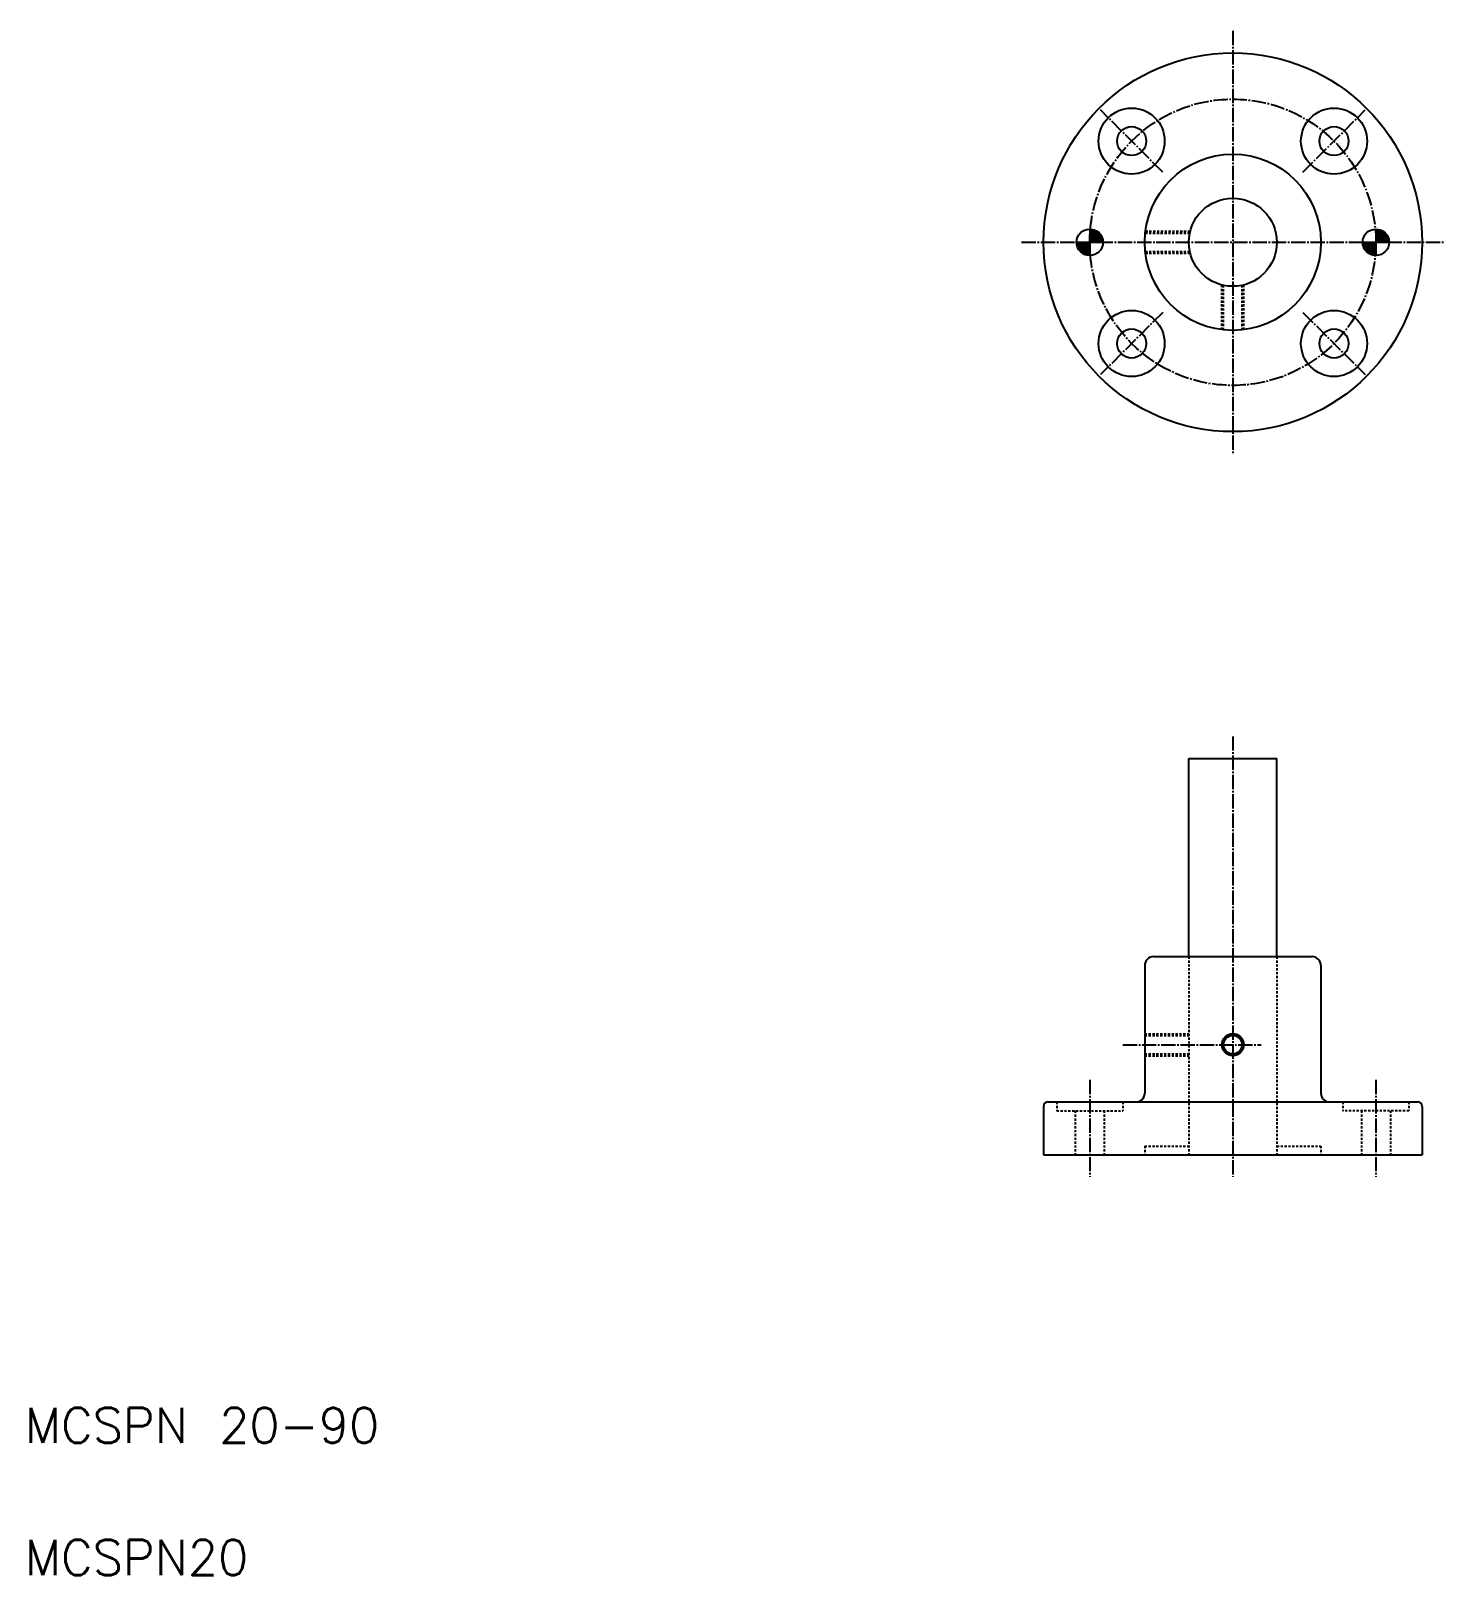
# Model space of a CAD drawing. Extents: x 21 to 342, y 20 to 371.
import ezdxf

# ---------------------------------------------------------------- set-up
doc = ezdxf.new("R2010")
doc.units = 0
doc.header["$LTSCALE"] = 0.25
doc.linetypes.add('CENTER', pattern=[17.5, 13, -1.5, 1.5, -1.5])
doc.linetypes.add('DASHED', pattern=[3.5, 2, -1.5])
doc.layers.get('0').update_dxf_attribs({"linetype": 'CONTINUOUS'})
doc.layers.add('CENTER', color=1, linetype='CENTER')
doc.styles.get("Standard").update_dxf_attribs({"font": 'txt', "bigfont": 'BIGFONT'})

msp = doc.modelspace()

# ---------------------------------------------------------------- linework, layer by layer
for p, q in [((258.91, 322.65), (264.91, 322.65)), ((261.91, 325.65), (261.91, 319.65)), ((261.91, 325.45), (262.99, 325.45)), ((261.91, 325.1), (263.64, 325.1)), ((261.91, 324.75), (264.05, 324.75)), ((261.91, 324.4), (264.35, 324.4)), ((261.91, 324.05), (264.57, 324.05)), ((261.91, 323.7), (264.72, 323.7)), ((261.91, 323.35), (264.83, 323.35)), ((261.91, 323), (264.89, 323)), ((261.91, 322.65), (264.91, 322.65)), ((323.91, 322.65), (329.91, 322.65)), ((326.91, 325.65), (326.91, 319.65)), ((326.91, 325.45), (327.99, 325.45)), ((326.91, 325.1), (328.64, 325.1)), ((326.91, 324.75), (329.05, 324.75)), ((326.91, 324.4), (329.35, 324.4)), ((326.91, 324.05), (329.57, 324.05)), ((326.91, 323.7), (329.72, 323.7)), ((326.91, 323.35), (329.83, 323.35)), ((326.91, 323), (329.89, 323)), ((326.91, 322.65), (329.91, 322.65)), ((258.93, 322.3), (261.91, 322.3)), ((259, 321.95), (261.91, 321.95)), ((259.1, 321.6), (261.91, 321.6)), ((259.26, 321.25), (261.91, 321.25)), ((259.48, 320.9), (261.91, 320.9)), ((259.77, 320.55), (261.91, 320.55)), ((260.18, 320.2), (261.91, 320.2)), ((260.83, 319.85), (261.91, 319.85)), ((323.93, 322.3), (326.91, 322.3)), ((324, 321.95), (326.91, 321.95)), ((324.1, 321.6), (326.91, 321.6)), ((324.26, 321.25), (326.91, 321.25)), ((324.48, 320.9), (326.91, 320.9)), ((324.77, 320.55), (326.91, 320.55)), ((325.18, 320.2), (326.91, 320.2)), ((325.83, 319.85), (326.91, 319.85)), ((284.41, 205.44), (304.41, 205.44)), ((284.41, 160.44), (284.41, 205.44)), ((304.41, 160.44), (304.41, 205.44)), ((274.41, 158.44), (274.41, 129.44)), ((276.41, 160.44), (312.41, 160.44)), ((284.41, 160.44), (304.41, 160.44)), ((289.41, 160.44), (289.41, 160.44)), ((294.41, 160.44), (294.41, 160.44)), ((314.41, 158.44), (314.41, 129.44)), ((251.41, 126.44), (251.41, 115.44)), ((252.41, 127.44), (336.41, 127.44)), ((337.41, 126.44), (337.41, 115.44)), ((251.41, 115.44), (337.41, 115.44))]:
    msp.add_line(p, q)
at = {"color": 3, "linetype": 'DASHED'}
for p, q in [((274.52, 324.75), (284.64, 324.75)), ((274.57, 325.15), (284.73, 325.15)), ((274.52, 320.55), (284.64, 320.55)), ((274.57, 320.15), (284.73, 320.15)), ((291.91, 302.81), (291.91, 312.97)), ((292.31, 302.76), (292.31, 312.88)), ((296.51, 302.76), (296.51, 312.88)), ((296.91, 302.81), (296.91, 312.97)), ((284.41, 160.44), (284.41, 115.44)), ((304.41, 160.44), (304.41, 115.44)), ((274.41, 142.94), (284.41, 142.94)), ((274.41, 142.54), (284.41, 142.54)), ((274.41, 138.34), (284.41, 138.34)), ((274.41, 137.94), (284.41, 137.94)), ((254.41, 127.44), (254.41, 125.44)), ((269.41, 127.44), (269.41, 125.44)), ((319.41, 127.44), (319.41, 125.44)), ((334.41, 127.44), (334.41, 125.44)), ((254.41, 125.44), (269.41, 125.44)), ((258.61, 125.44), (258.61, 115.44)), ((265.21, 125.44), (265.21, 115.44)), ((334.41, 125.44), (319.41, 125.44)), ((323.61, 125.44), (323.61, 115.44)), ((330.21, 125.44), (330.21, 115.44)), ((274.41, 117.44), (284.41, 117.44)), ((274.41, 117.44), (274.41, 115.44)), ((304.41, 117.44), (314.41, 117.44)), ((314.41, 117.44), (314.41, 115.44))]:
    msp.add_line(p, q, dxfattribs=at)
for centre, radius in [((294.41, 322.65), 43), ((271.43, 345.63), 7.5), ((317.4, 345.63), 7.5), ((271.43, 345.63), 3.3), ((317.4, 345.63), 3.3), ((294.41, 322.65), 20), ((294.41, 322.65), 10), ((261.91, 322.65), 3), ((326.91, 322.65), 3), ((271.43, 299.67), 7.5), ((317.4, 299.67), 7.5), ((271.43, 299.67), 3.3), ((317.4, 299.67), 3.3), ((294.41, 140.44), 2.1)]:
    msp.add_circle(centre, radius)
at = {"color": 3}
msp.add_circle((294.41, 140.44), 2.5, dxfattribs=at)
for centre, radius, start, end in [((276.41, 158.44), 2, 90, 180), ((312.41, 158.44), 2, 0, 90), ((252.41, 126.44), 1, 90, 180), ((272.41, 129.44), 2, 270, 0), ((316.41, 129.44), 2, 180, 270), ((336.41, 126.44), 1, 0, 90)]:
    msp.add_arc(centre, radius, start, end)
at = {"layer": 'CENTER', "color": 1, "linetype": 'CENTER'}
for p, q in [((294.41, 370.65), (294.41, 274.65)), ((278.5, 338.56), (264.36, 352.7)), ((310.32, 338.56), (324.47, 352.7)), ((246.41, 322.65), (342.41, 322.65)), ((278.5, 306.74), (264.36, 292.6)), ((310.32, 306.74), (324.47, 292.6)), ((294.41, 210.46), (294.41, 110.44)), ((269.41, 140.44), (300.85, 140.44)), ((261.91, 132.44), (261.91, 110.44)), ((326.91, 132.44), (326.91, 110.44))]:
    msp.add_line(p, q, dxfattribs=at)
msp.add_circle((294.41, 322.65), 32.5, dxfattribs=at)

# ---------------------------------------------------------------- texts
for s, p in [('MCSPN 20-90', (20, 50)), ('MCSPN20', (20, 20))]:
    msp.add_text(s, height=8).set_placement(p)

doc.saveas('drawing.dxf')
